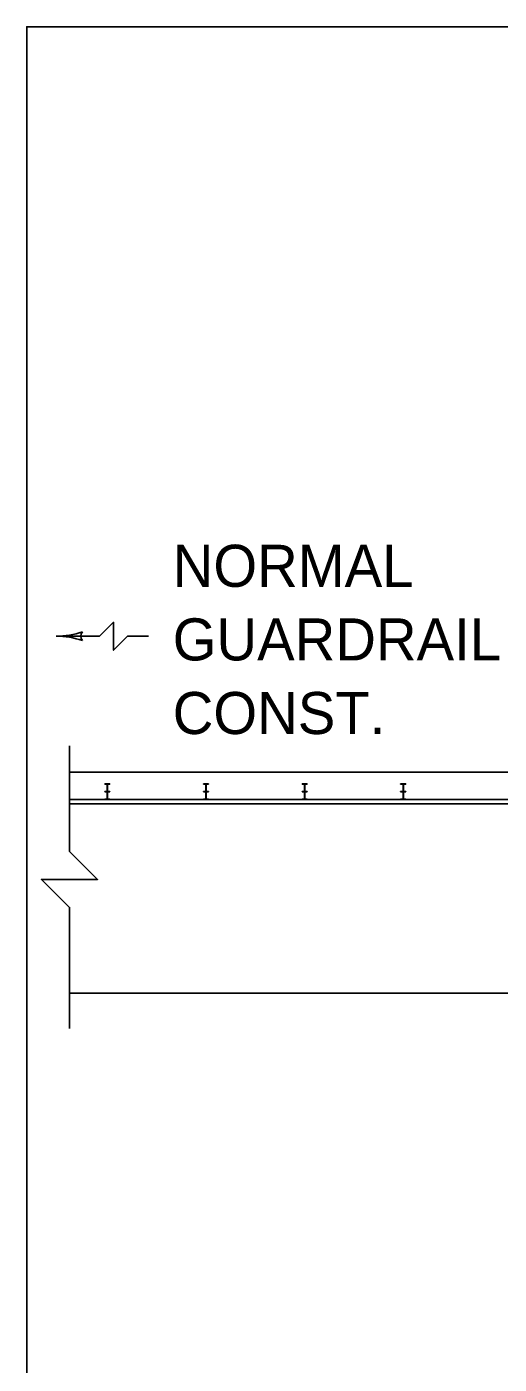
# Model space of a CAD drawing. Extents: x 918 to 1082, y 999 to 1322.
# Drawn here: x 1007 to 1009.25, y 1265.14 to 1271.5 of the extents above; entities that cross this region are included whole.
import ezdxf

# ---------------------------------------------------------------- set-up
doc = ezdxf.new("R2010")
doc.units = 0
for name, color, linetype in [('1', 7, 'Continuous'), ('10', 7, 'Continuous'), ('11', 7, 'Continuous')]:
    doc.layers.add(name, color=color, linetype=linetype)

msp = doc.modelspace()

# ---------------------------------------------------------------- linework, layer by layer
at = {"layer": '1'}
for p, q in [((1007.2455, 1268.6021), (1007.1396, 1268.6021)), ((1007.2032, 1267.7789), (1007.2032, 1268.0802)), ((1007.2032, 1267.9552), (1010.9273, 1267.9552)), ((1007.3705, 1267.9005), (1007.3955, 1267.9005)), ((1007.3705, 1267.9005), (1007.3705, 1267.8993)), ((1007.3705, 1267.8993), (1007.3809, 1267.8993)), ((1007.3705, 1267.863), (1007.3705, 1267.8642)), ((1007.3705, 1267.8642), (1007.3809, 1267.8642)), ((1007.3705, 1267.863), (1007.3955, 1267.863)), ((1007.3705, 1267.863), (1007.3705, 1267.8618)), ((1007.3705, 1267.8618), (1007.3809, 1267.8618)), ((1007.3825, 1267.8657), (1007.3825, 1267.8978)), ((1007.3825, 1267.8603), (1007.3825, 1267.8283)), ((1007.3837, 1267.8657), (1007.3837, 1267.8978)), ((1007.3837, 1267.8603), (1007.3837, 1267.8283)), ((1007.3853, 1267.8993), (1007.3955, 1267.8993)), ((1007.3853, 1267.8642), (1007.3955, 1267.8642)), ((1007.3853, 1267.8618), (1007.3955, 1267.8618)), ((1007.3955, 1267.9005), (1007.3955, 1267.8993)), ((1007.3955, 1267.863), (1007.3955, 1267.8642)), ((1007.3955, 1267.863), (1007.3955, 1267.8618)), ((1007.8393, 1267.9005), (1007.8643, 1267.9005)), ((1007.8393, 1267.9005), (1007.8393, 1267.8993)), ((1007.8393, 1267.8993), (1007.8497, 1267.8993)), ((1007.8393, 1267.863), (1007.8393, 1267.8642)), ((1007.8393, 1267.8642), (1007.8497, 1267.8642)), ((1007.8393, 1267.863), (1007.8643, 1267.863)), ((1007.8393, 1267.863), (1007.8393, 1267.8618)), ((1007.8393, 1267.8618), (1007.8497, 1267.8618)), ((1007.8513, 1267.8657), (1007.8513, 1267.8978)), ((1007.8513, 1267.8603), (1007.8513, 1267.8283)), ((1007.8524, 1267.8657), (1007.8524, 1267.8978)), ((1007.8524, 1267.8603), (1007.8524, 1267.8283)), ((1007.854, 1267.8993), (1007.8643, 1267.8993)), ((1007.854, 1267.8642), (1007.8643, 1267.8642)), ((1007.854, 1267.8618), (1007.8643, 1267.8618)), ((1007.8643, 1267.9005), (1007.8643, 1267.8993)), ((1007.8643, 1267.863), (1007.8643, 1267.8642)), ((1007.8643, 1267.863), (1007.8643, 1267.8618)), ((1008.308, 1267.9005), (1008.333, 1267.9005)), ((1008.308, 1267.9005), (1008.308, 1267.8993)), ((1008.308, 1267.8993), (1008.3184, 1267.8993)), ((1008.308, 1267.863), (1008.308, 1267.8642)), ((1008.308, 1267.8642), (1008.3184, 1267.8642)), ((1008.308, 1267.863), (1008.333, 1267.863)), ((1008.308, 1267.863), (1008.308, 1267.8618)), ((1008.308, 1267.8618), (1008.3184, 1267.8618)), ((1008.32, 1267.8657), (1008.32, 1267.8978)), ((1008.32, 1267.8603), (1008.32, 1267.8283)), ((1008.3212, 1267.8657), (1008.3212, 1267.8978)), ((1008.3212, 1267.8603), (1008.3212, 1267.8283)), ((1008.3228, 1267.8993), (1008.333, 1267.8993)), ((1008.3228, 1267.8642), (1008.333, 1267.8642)), ((1008.3228, 1267.8618), (1008.333, 1267.8618)), ((1008.333, 1267.9005), (1008.333, 1267.8993)), ((1008.333, 1267.863), (1008.333, 1267.8642)), ((1008.333, 1267.863), (1008.333, 1267.8618)), ((1008.7768, 1267.9005), (1008.8018, 1267.9005)), ((1008.7768, 1267.9005), (1008.7768, 1267.8993)), ((1008.7768, 1267.8993), (1008.7872, 1267.8993)), ((1008.7768, 1267.863), (1008.7768, 1267.8642)), ((1008.7768, 1267.8642), (1008.7872, 1267.8642)), ((1008.7768, 1267.863), (1008.8018, 1267.863)), ((1008.7768, 1267.863), (1008.7768, 1267.8618)), ((1008.7768, 1267.8618), (1008.7872, 1267.8618)), ((1008.7888, 1267.8657), (1008.7888, 1267.8978)), ((1008.7888, 1267.8603), (1008.7888, 1267.8283)), ((1008.7899, 1267.8657), (1008.7899, 1267.8978)), ((1008.7899, 1267.8603), (1008.7899, 1267.8283)), ((1008.7915, 1267.8993), (1008.8018, 1267.8993)), ((1008.7915, 1267.8642), (1008.8018, 1267.8642)), ((1008.7915, 1267.8618), (1008.8018, 1267.8618)), ((1008.8018, 1267.9005), (1008.8018, 1267.8993)), ((1008.8018, 1267.863), (1008.8018, 1267.8642)), ((1008.8018, 1267.863), (1008.8018, 1267.8618)), ((1007.2032, 1267.8254), (1009.4999, 1267.8254)), ((1007.2032, 1267.8052), (1009.4999, 1267.8052)), ((1007.3705, 1267.8255), (1007.3705, 1267.8267)), ((1007.3705, 1267.8267), (1007.3809, 1267.8267)), ((1007.3705, 1267.8255), (1007.3955, 1267.8255)), ((1007.3853, 1267.8267), (1007.3955, 1267.8267)), ((1007.3955, 1267.8255), (1007.3955, 1267.8267)), ((1007.8393, 1267.8255), (1007.8393, 1267.8267)), ((1007.8393, 1267.8267), (1007.8497, 1267.8267)), ((1007.8393, 1267.8255), (1007.8643, 1267.8255)), ((1007.854, 1267.8267), (1007.8643, 1267.8267)), ((1007.8643, 1267.8255), (1007.8643, 1267.8267)), ((1008.308, 1267.8255), (1008.308, 1267.8267)), ((1008.308, 1267.8267), (1008.3184, 1267.8267)), ((1008.308, 1267.8255), (1008.333, 1267.8255)), ((1008.3228, 1267.8267), (1008.333, 1267.8267)), ((1008.333, 1267.8255), (1008.333, 1267.8267)), ((1008.7768, 1267.8255), (1008.7768, 1267.8267)), ((1008.7768, 1267.8267), (1008.7872, 1267.8267)), ((1008.7768, 1267.8255), (1008.8018, 1267.8255)), ((1008.7915, 1267.8267), (1008.8018, 1267.8267)), ((1008.8018, 1267.8255), (1008.8018, 1267.8267)), ((1007.2032, 1266.7368), (1007.2032, 1267.1123)), ((1007.2032, 1266.9052), (1020.6782, 1266.9052))]:
    msp.add_line(p, q, dxfattribs=at)
for points in [[(1007.5788, 1268.6021), (1007.4788, 1268.6021), (1007.4122, 1268.5354), (1007.4122, 1268.6688), (1007.3455, 1268.6021), (1007.2455, 1268.6021)], [(1007.2032, 1267.1123), (1007.2032, 1267.3123), (1007.0698, 1267.4456), (1007.3365, 1267.4456), (1007.2032, 1267.5789), (1007.2032, 1267.7789)]]:
    msp.add_lwpolyline(points, dxfattribs=at)
for centre, radius, start, end in [((1007.1396, 1268.993), 0.3909, 270, 288.66878), ((1007.2882, 1268.602), 0.0313, 138.7746, 220.89129), ((1007.1396, 1268.993), 0.3909, 269.98778, 270), ((1007.1396, 1268.2111), 0.3909, 71.34716, 89.99389), ((1007.3809, 1267.8977), 0.00156, 0, 90), ((1007.3809, 1267.8657), 0.00156, 270, 360), ((1007.3809, 1267.8603), 0.00156, 0, 90), ((1007.3852, 1267.8977), 0.00156, 90, 180), ((1007.3852, 1267.8657), 0.00156, 180, 270), ((1007.3852, 1267.8603), 0.00156, 90, 180), ((1007.8496, 1267.8977), 0.00156, 0, 90), ((1007.8496, 1267.8657), 0.00156, 270, 360), ((1007.8496, 1267.8603), 0.00156, 0, 90), ((1007.8539, 1267.8977), 0.00156, 90, 180), ((1007.8539, 1267.8657), 0.00156, 180, 270), ((1007.8539, 1267.8603), 0.00156, 90, 180), ((1008.3184, 1267.8977), 0.00156, 0, 90), ((1008.3184, 1267.8657), 0.00156, 270, 360), ((1008.3184, 1267.8603), 0.00156, 0, 90), ((1008.3227, 1267.8977), 0.00156, 90, 180), ((1008.3227, 1267.8657), 0.00156, 180, 270), ((1008.3227, 1267.8603), 0.00156, 90, 180), ((1008.7871, 1267.8977), 0.00156, 0, 90), ((1008.7871, 1267.8657), 0.00156, 270, 360), ((1008.7871, 1267.8603), 0.00156, 0, 90), ((1008.7914, 1267.8977), 0.00156, 90, 180), ((1008.7914, 1267.8657), 0.00156, 180, 270), ((1008.7914, 1267.8603), 0.00156, 90, 180), ((1007.3809, 1267.8282), 0.00156, 270, 360), ((1007.3852, 1267.8282), 0.00156, 180, 270), ((1007.8496, 1267.8282), 0.00156, 270, 360), ((1007.8539, 1267.8282), 0.00156, 180, 270), ((1008.3184, 1267.8282), 0.00156, 270, 360), ((1008.3227, 1267.8282), 0.00156, 180, 270), ((1008.7871, 1267.8282), 0.00156, 270, 360), ((1008.7914, 1267.8282), 0.00156, 180, 270)]:
    msp.add_arc(centre, radius, start, end, dxfattribs=at)
at = {"layer": '10'}
for q in [(1035.5, 1271.5), (1007, 1250.5)]:
    msp.add_line((1007, 1271.5), q, dxfattribs=at)
at = {"layer": '11'}
msp.add_lwpolyline([(1007, 1250.5), (1035.5, 1250.5), (1035.5, 1271.5), (1007, 1271.5)], close=True, dxfattribs=at)

# ---------------------------------------------------------------- texts
at = {"layer": '1'}
for s, p in [('NORMAL', (1007.6936, 1268.8369)), ('GUARDRAIL', (1007.6936, 1268.4869)), ('CONST.', (1007.6936, 1268.1369))]:
    msp.add_text(s, height=0.2, dxfattribs=at).set_placement(p)

doc.saveas('drawing.dxf')
